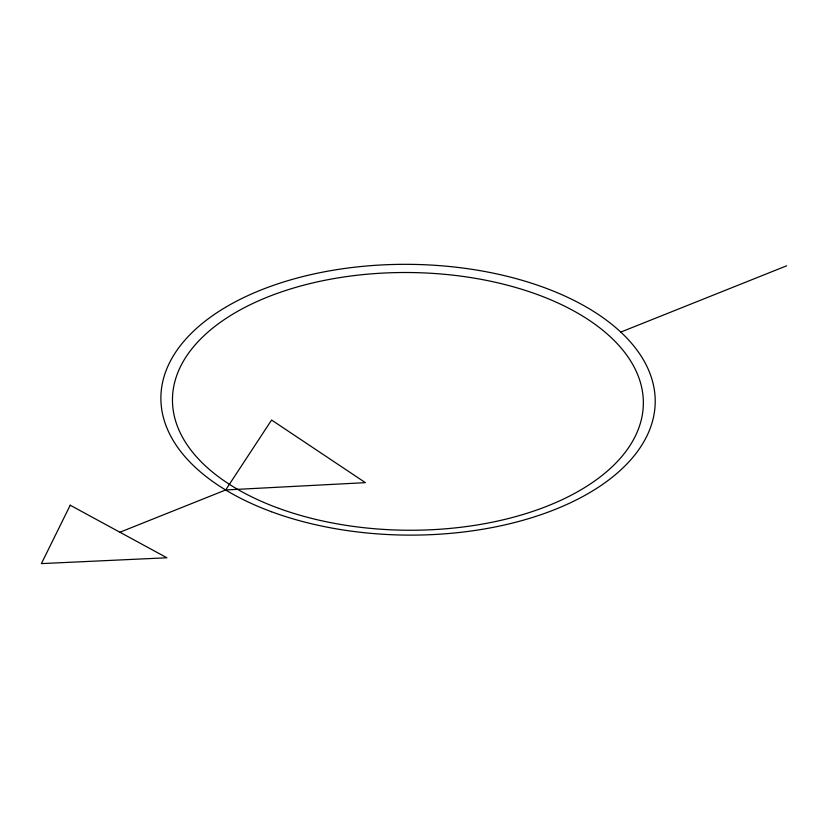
<?xml version="1.0" encoding="UTF-8"?>
<svg xmlns="http://www.w3.org/2000/svg" width="828" height="828" viewBox="0 0 828 828"><rect width="100%" height="100%" fill="white"/><g stroke="black" fill="none" stroke-linecap="round" stroke-linejoin="round"><path stroke-width="1.24" d="M225.671 489.969L271.584 420.034L365.396 482.652L225.671 489.969L119.915 532.228M620.617 332.152L786.6 265.829M70.214 505.225L41.4 563.609L166.894 557.772L70.214 505.225M271.481 511.735A247.179 135.388 0.5 0 0 654.72 409.788A247.179 135.388 0.5 0 0 297.863 277.856A247.179 135.388 0.5 0 0 271.481 511.735M279.057 508.444A235.452 128.857 0.5 0 0 642.973 410.16A235.452 128.857 0.5 0 0 301.62 285.743A235.452 128.857 0.5 0 0 279.057 508.444"/></g></svg>
